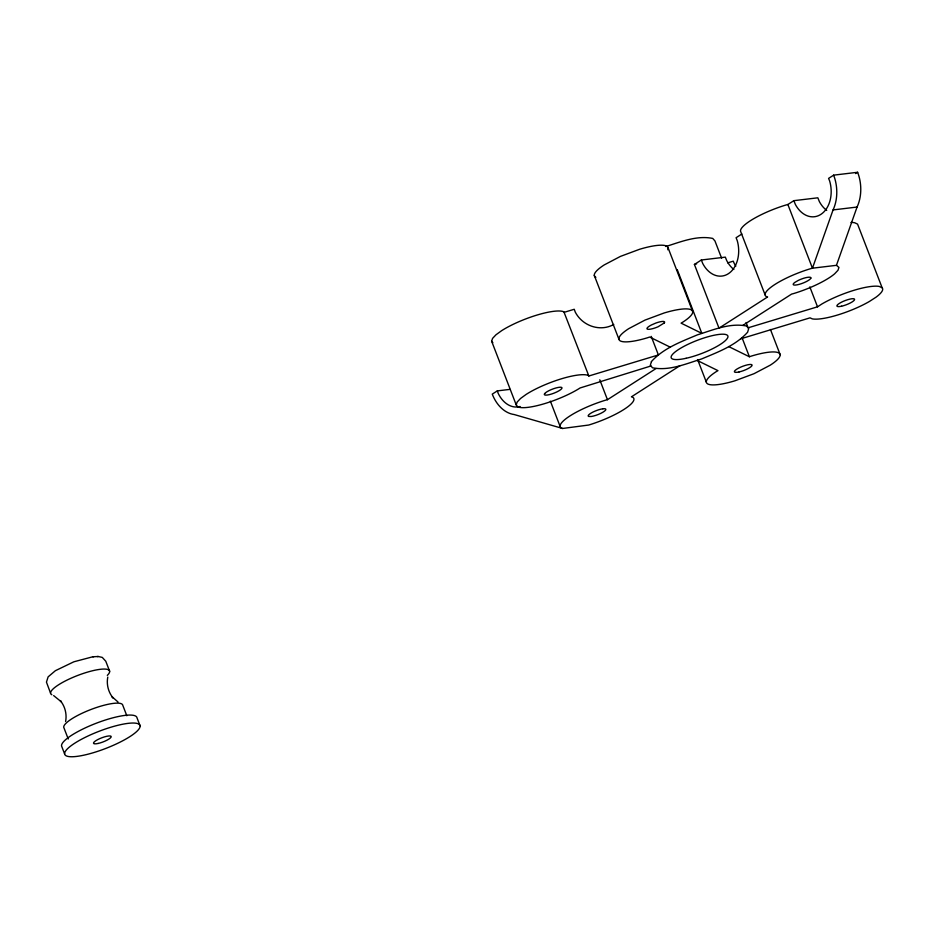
<?xml version="1.0" encoding="UTF-8"?>
<svg xmlns="http://www.w3.org/2000/svg" width="929" height="929" viewBox="0 0 929 929"><rect width="100%" height="100%" fill="white"/><g stroke="black" fill="none" stroke-linecap="round" stroke-linejoin="round"><path stroke-width="1.39" d="M65.599 721.508C67.051 714.204 65.042 706.33 60.292 700.594L61.302 701.801L53.638 695.589M107.787 677.067C106.324 684.371 108.333 692.233 113.083 697.981L112.072 696.762L118.018 701.999M650.915 365.991L580.126 387.95A39.448 9.011 -21.1 0 1 517.801 406.809L516.222 404.905L491.638 341.21L492.579 338.377L495.97 334.788L501.579 330.712A39.448 9.011 -21.1 0 1 563.903 311.854L588.847 375.99L658.394 354.948L651.217 336.368M516.222 404.905L517.151 402.06L520.542 398.483L526.151 394.407A39.448 9.011 -21.1 0 1 588.475 375.548L588.847 375.99M826.717 210.407A27.394 19.846 83.2 0 1 819.424 201.698L817.834 197.807L793.842 200.676L787.873 204.496L812.457 268.191L836.448 265.322L857.061 207.051A35.058 25.408 83.2 0 0 857.63 172.283L833.638 175.151A35.058 25.408 83.2 0 1 833.069 209.919L812.457 268.191L810.378 268.748A39.448 9.011 -21.1 0 0 766.68 296.769L767.598 296.966L719 328.146L694.416 264.451L701.349 260.004L725.34 257.136L726.699 260.573A27.394 19.846 83.2 0 0 733.864 269.468M746.08 322.491L748.124 327.809L817.52 306.814L822.037 303.888A39.448 9.011 -21.1 0 1 879.252 286.446L882.144 287.793A39.448 9.011 -21.1 0 1 875.989 297.21L869.474 301.426A39.448 9.011 -21.1 0 1 812.26 318.868L810.053 317.846L740.657 338.841M510.009 389.367L497.317 390.888L492.265 394.128A35.058 25.408 83.2 0 0 514.12 414.52L562.602 428.466L588.672 425.041A39.448 9.011 -21.1 0 0 632.359 397.02L631.441 396.822L680.051 365.643M741.865 234.015L736.093 237.719L737.278 240.75A27.394 19.846 83.2 0 1 728.464 273.649A27.394 19.846 83.2 0 1 702.707 263.441L701.349 260.004M833.638 175.151L828.587 178.391L829.62 180.9A27.394 19.846 83.2 0 1 821.306 214.088A27.394 19.846 83.2 0 1 795.433 204.566L793.842 200.676M855.609 173.572L857.63 172.283M562.602 428.466L561.685 428.269A39.448 9.011 -21.1 0 1 605.371 400.248L607.45 399.691L656.095 368.499M742.956 325.301L791.589 294.098L793.668 293.541A39.448 9.011 -21.1 0 0 834.625 273.834L838.004 270.258L838.945 267.424L836.448 265.322M665.826 246.522C680.818 241.854 696.808 235.2 712.717 238.416L714.935 240.913L721.601 258.157M728.65 346.552L749.389 356.759L751.596 356.016A39.448 9.011 -21.1 0 1 770.234 365.178L754.011 373.702L734.897 380.809A39.448 9.011 -21.1 0 1 716.259 371.635L717.978 370.648L697.226 360.44M564.263 312.295L574.238 309.276L575.26 312.086A27.394 25.35 34 0 0 613.767 324.453M727.709 262.849L733.26 261.177A27.394 25.35 34 0 0 735.803 266.193M694.416 264.451L696.622 263.859M787.873 204.496L785.795 205.054A39.448 9.011 -21.1 0 0 740.529 231.17L765.101 294.865M109.657 671.272L105.778 661.239L102.283 657.407L98.253 656.513L92.865 656.757L73.867 661.796L55.392 670.692L48.122 676.869L46.45 682.118L50.584 693.231M833.069 209.919L857.061 207.051M97.255 656.559L98.253 656.513M92.865 656.757L93.69 656.722M670.39 347.237L649.65 337.03L647.443 337.784A39.448 9.011 -21.1 0 1 628.805 328.611L645.028 320.087L664.142 312.98A39.448 9.011 -21.1 0 1 682.78 322.154L681.073 323.141L701.825 333.348L677.241 269.654M491.638 341.21L492.858 342.673M882.144 287.793L857.56 224.098L854.668 222.751A39.448 9.011 -21.1 0 0 850.976 222.461M809.844 286.91L817.52 306.814M770.443 329.47L780.174 354.681M742.225 338.179L749.389 356.759M668.137 247.962L692.72 311.656M697.621 359.581L706.33 382.133M594.293 275.414L618.877 339.108M599.774 379.787L607.45 399.691M550.374 401.154L560.094 426.376M140.093 725.863A40.319 9.209 -21.1 0 0 82.379 738.799A40.319 9.209 -21.1 0 0 84.597 755.01A40.319 9.209 -21.1 0 0 140.093 725.863L137.027 717.896A40.319 9.209 -21.1 0 0 98.01 722.565A40.319 9.209 -21.1 0 0 61.546 745.964L64.612 753.918M126.82 715.748L122.802 705.343A31.551 7.211 -21.1 0 0 92.261 709.001A31.551 7.211 -21.1 0 0 63.729 727.302L68.247 739.008M497.317 390.888L498.246 393.466A27.394 19.846 83.2 0 0 520.147 406.496M667.788 249.762A39.448 9.011 -21.1 0 0 639.57 249.286L620.456 256.392L604.233 264.916A39.448 9.011 -21.1 0 0 595.872 277.318M51.838 694.753A31.551 7.211 -21.1 0 1 81.694 673.989A31.551 7.211 -21.1 0 1 107.299 675.395M651.438 361.555L650.312 365.306L652.53 367.791C669.24 371.112 685.927 363.82 701.627 358.942C717.862 352.079 735.547 345.658 747.601 332.234L748.728 328.483L746.51 325.998C729.811 322.688 713.124 329.969 697.412 334.846C681.189 341.721 663.492 348.131 651.438 361.555M544.638 393.617L544.278 394.337A9.464 2.16 -21.1 0 0 551.768 393.954A9.464 2.16 -21.1 0 0 561.639 388.74L561.999 388.02A9.464 2.16 -21.1 0 0 557.76 387.532L555.647 388.055A9.464 2.16 -21.1 0 0 545.578 392.723L544.638 393.617M810.866 278.119L810.378 278.886A9.464 2.16 -21.1 0 1 796.989 284.866L795.27 285.087A9.464 2.16 -21.1 0 1 794.725 282.486L798.22 280.442A9.464 2.16 -21.1 0 1 807.057 277.411L808.776 277.202A9.464 2.16 -21.1 0 1 810.866 278.119M664.351 322.886L658.057 326.787A9.464 2.16 -21.1 0 1 647.594 329.238A9.464 2.16 -21.1 0 1 651.392 324.976L655.828 323.06A9.464 2.16 -21.1 0 1 664.351 322.886M602.875 408.783L600.958 409.155A9.464 2.16 -21.1 0 0 591.192 413.022A9.464 2.16 -21.1 0 0 588.614 416.436L591.158 416.506A9.464 2.16 -21.1 0 0 602.851 412.267A9.464 2.16 -21.1 0 0 604.396 408.69L602.875 408.783M739.078 371.96A9.464 2.16 -21.1 0 0 752.107 365.12A9.464 2.16 -21.1 0 0 738.555 368.151A9.464 2.16 -21.1 0 0 739.078 371.96M686.136 358.28A30.367 6.933 -21.1 0 0 727.953 336.333A30.367 6.933 -21.1 0 0 684.476 346.076A30.367 6.933 -21.1 0 0 686.136 358.28M841.581 306.21A9.464 2.16 -21.1 0 0 854.61 299.359A9.464 2.16 -21.1 0 0 841.059 302.401A9.464 2.16 -21.1 0 0 841.581 306.21M98.184 743.444A9.464 2.16 -21.1 0 0 111.213 736.592A9.464 2.16 -21.1 0 0 97.673 739.635A9.464 2.16 -21.1 0 0 98.184 743.444"/></g></svg>
